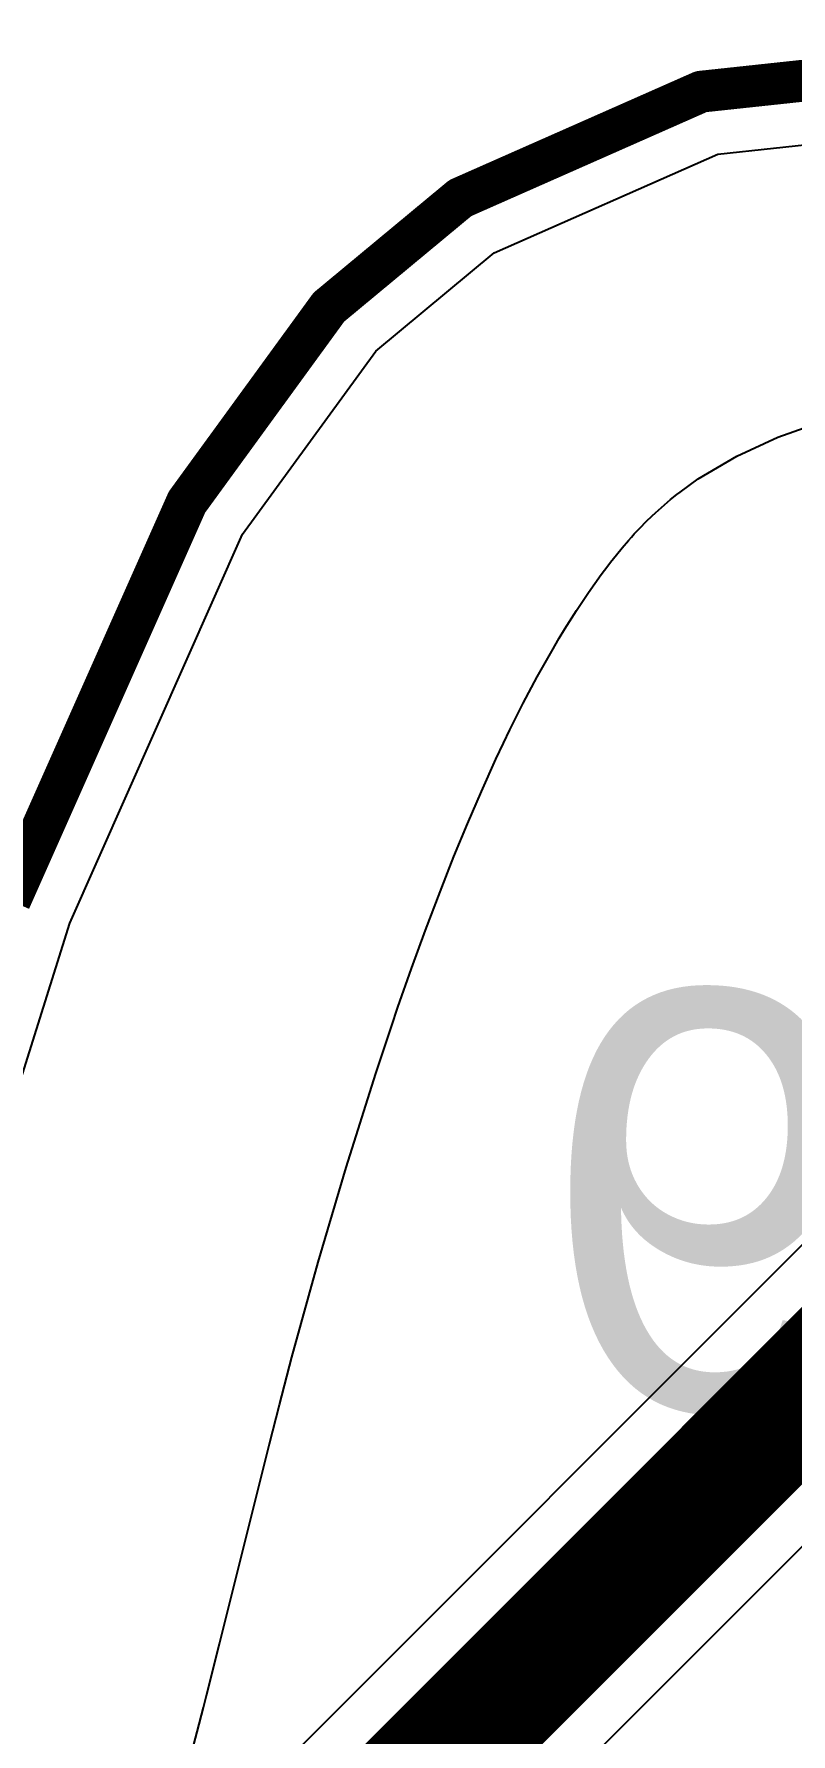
# Model space of a CAD drawing. Header units: inches. Extents: x -30 to 118, y 20 to 51.
# Drawn here: x 30.26 to 33.88, y 40.62 to 48.75 of the extents above; entities that cross this region are included whole.
import ezdxf

# ---------------------------------------------------------------- set-up
doc = ezdxf.new("R2010")
doc.units = ezdxf.units.IN
for name, color, linetype in [('Bottom Layer', 5, 'Continuous'), ('Bottom Overlay', 54, 'Continuous'), ('Keep-Out Layer', 6, 'Continuous'), ('Mechanical 1', 6, 'Continuous'), ('Top Layer', 1, 'Continuous'), ('Top Overlay', 2, 'Continuous')]:
    doc.layers.add(name, color=color, linetype=linetype)
doc.styles.add('Arial', font='', dxfattribs={"height": 0.2})
doc.styles.get('Arial').set_extended_font_data('Arial')

msp = doc.modelspace()

# ---------------------------------------------------------------- linework, layer by layer
at = {"layer": 'Bottom Layer'}
for p, q in [((33.5338, 48.1751), (35.0945, 48.3424)), ((32.4643, 47.7025), (33.5338, 48.1751)), ((31.8974, 47.2321), (32.4643, 47.7025)), ((31.2604, 46.3571), (31.8974, 47.2321)), ((30.4338, 44.4971), (31.2604, 46.3571)), ((30.0487, 43.2719), (30.4338, 44.4971)), ((34.0395, 43.0605), (30.7395, 39.7605)), ((31.6098, 39.1888), (34.6112, 42.1902))]:
    msp.add_line(p, q, dxfattribs=at)
msp.add_lwpolyline([(31.1, 39.4, 0.6, 0.6, 0), (34.4, 42.7, 0.6, 0.6, 0)], format="xyseb", dxfattribs=at)
at = {"layer": 'Keep-Out Layer'}
for points in [[(33.4538, 48.4741, 0.2, 0.2, 0), (35.0936, 48.6499, 0.2, 0.2, 0)], [(32.3017, 47.9651, 0.2, 0.2, 0), (33.4538, 48.4741, 0.2, 0.2, 0)], [(31.6726, 47.443, 0.2, 0.2, 0), (32.3017, 47.9651, 0.2, 0.2, 0)], [(30.9941, 46.5109, 0.2, 0.2, 0), (31.6726, 47.443, 0.2, 0.2, 0)], [(30.1472, 44.6055, 0.2, 0.2, 0), (30.9941, 46.5109, 0.2, 0.2, 0)]]:
    msp.add_lwpolyline(points, format="xyseb", dxfattribs=at)
for points in [[(33.4038, 48.4741, 0.1, 0.1, 1), (33.5038, 48.4741, 0.1, 0.1, 1)], [(33.4038, 48.4741, 0.1, 0.1, 1), (33.5038, 48.4741, 0.1, 0.1, 1)], [(32.2517, 47.9651, 0.1, 0.1, 1), (32.3517, 47.9651, 0.1, 0.1, 1)], [(32.2517, 47.9651, 0.1, 0.1, 1), (32.3517, 47.9651, 0.1, 0.1, 1)], [(31.6226, 47.443, 0.1, 0.1, 1), (31.7226, 47.443, 0.1, 0.1, 1)], [(31.6226, 47.443, 0.1, 0.1, 1), (31.7226, 47.443, 0.1, 0.1, 1)], [(30.9441, 46.5109, 0.1, 0.1, 1), (31.0441, 46.5109, 0.1, 0.1, 1)], [(30.9441, 46.5109, 0.1, 0.1, 1), (31.0441, 46.5109, 0.1, 0.1, 1)]]:
    msp.add_lwpolyline(points, format="xyseb", close=True, dxfattribs=at)
at = {"layer": 'Mechanical 1'}
for points in [[(33.4538, 48.4741, 0.2, 0.2, 0), (35.0936, 48.6499, 0.2, 0.2, 0)], [(32.3017, 47.9651, 0.2, 0.2, 0), (33.4538, 48.4741, 0.2, 0.2, 0)], [(31.6726, 47.443, 0.2, 0.2, 0), (32.3017, 47.9651, 0.2, 0.2, 0)], [(30.9941, 46.5109, 0.2, 0.2, 0), (31.6726, 47.443, 0.2, 0.2, 0)], [(30.1472, 44.6055, 0.2, 0.2, 0), (30.9941, 46.5109, 0.2, 0.2, 0)]]:
    msp.add_lwpolyline(points, format="xyseb", dxfattribs=at)
for points in [[(33.4038, 48.4741, 0.1, 0.1, 1), (33.5038, 48.4741, 0.1, 0.1, 1)], [(33.4038, 48.4741, 0.1, 0.1, 1), (33.5038, 48.4741, 0.1, 0.1, 1)], [(32.2517, 47.9651, 0.1, 0.1, 1), (32.3517, 47.9651, 0.1, 0.1, 1)], [(32.2517, 47.9651, 0.1, 0.1, 1), (32.3517, 47.9651, 0.1, 0.1, 1)], [(31.6226, 47.443, 0.1, 0.1, 1), (31.7226, 47.443, 0.1, 0.1, 1)], [(31.6226, 47.443, 0.1, 0.1, 1), (31.7226, 47.443, 0.1, 0.1, 1)], [(30.9441, 46.5109, 0.1, 0.1, 1), (31.0441, 46.5109, 0.1, 0.1, 1)], [(30.9441, 46.5109, 0.1, 0.1, 1), (31.0441, 46.5109, 0.1, 0.1, 1)]]:
    msp.add_lwpolyline(points, format="xyseb", close=True, dxfattribs=at)
at = {"layer": 'Top Layer'}
for p, q in [((33.5338, 48.1751), (35.0945, 48.3424)), ((32.4643, 47.7025), (33.5338, 48.1751)), ((31.8974, 47.2321), (32.4643, 47.7025)), ((31.2604, 46.3571), (31.8974, 47.2321)), ((30.4338, 44.4971), (31.2604, 46.3571)), ((30.0487, 43.2719), (30.4338, 44.4971))]:
    msp.add_line(p, q, dxfattribs=at)
at = {"layer": 'Top Overlay'}
for p, q in [((33.82, 46.8217), (34.0227, 46.8929)), ((33.6252, 46.7311), (33.82, 46.8217)), ((33.4402, 46.6221), (33.6252, 46.7311)), ((33.3534, 46.5588), (33.4402, 46.6221)), ((33.2783, 46.4983), (33.3078, 46.5231)), ((33.3078, 46.5231), (33.338, 46.5472)), ((33.338, 46.5472), (33.3534, 46.5588)), ((33.1908, 46.4172), (33.2202, 46.4458)), ((33.2202, 46.4458), (33.2352, 46.4597)), ((33.2352, 46.4597), (33.2493, 46.4728)), ((33.2493, 46.4728), (33.2783, 46.4983)), ((33.1205, 46.3429), (33.1342, 46.3582)), ((33.1342, 46.3582), (33.1622, 46.388)), ((33.1622, 46.388), (33.1908, 46.4172)), ((33.0483, 46.2583), (33.0767, 46.2926)), ((33.0767, 46.2926), (33.1057, 46.3264)), ((33.1057, 46.3264), (33.1205, 46.3429)), ((32.9757, 46.1641), (33.0072, 46.2058)), ((33.0072, 46.2058), (33.0206, 46.2235)), ((33.0206, 46.2235), (33.0483, 46.2583)), ((32.9153, 46.0791), (32.9757, 46.1641)), ((32.8572, 45.9925), (32.9153, 46.0791)), ((32.8016, 45.9042), (32.8572, 45.9925)), ((32.7751, 45.8593), (32.8016, 45.9042)), ((32.6691, 45.6742), (32.7388, 45.7982)), ((32.7388, 45.7982), (32.7751, 45.8593)), ((32.6025, 45.5487), (32.6691, 45.6742)), ((32.5388, 45.4216), (32.6025, 45.5487)), ((32.5085, 45.3573), (32.5388, 45.4216)), ((32.4724, 45.2809), (32.5085, 45.3573)), ((32.4028, 45.1271), (32.4724, 45.2809)), ((32.3358, 44.9721), (32.4028, 45.1271)), ((32.2714, 44.8159), (32.3358, 44.9721)), ((32.2406, 44.7374), (32.2714, 44.8159)), ((32.2047, 44.6463), (32.2406, 44.7374)), ((32.1352, 44.4632), (32.2047, 44.6463)), ((32.0681, 44.2793), (32.1352, 44.4632)), ((32.0032, 44.0945), (32.0681, 44.2793)), ((31.972, 44.0017), (32.0032, 44.0945)), ((31.8972, 43.778), (31.972, 44.0017)), ((31.7554, 43.3279), (31.8972, 43.778)), ((31.6214, 42.8755), (31.7554, 43.3279)), ((31.4952, 42.4208), (31.6214, 42.8755)), ((31.4361, 42.1924), (31.4952, 42.4208)), ((31.389, 42.0061), (31.4201, 42.1299)), ((31.4201, 42.1299), (31.4361, 42.1924)), ((31.346, 41.8344), (31.389, 42.0061)), ((31.2376, 41.4006), (31.346, 41.8344)), ((31.1501, 41.05), (31.2376, 41.4006)), ((31.0874, 40.8017), (31.1501, 41.05)), ((31.0428, 40.6288), (31.0728, 40.744)), ((31.0728, 40.744), (31.0874, 40.8017)), ((31.0874, 40.8017), (31.0874, 40.8017)), ((31.0119, 40.5139), (31.0428, 40.6288))]:
    msp.add_line(p, q, dxfattribs=at)

# ---------------------------------------------------------------- texts
at = {"layer": 'Bottom Overlay', "style": 'Arial', "text_generation_flag": 2}
msp.add_text('2019', height=2, dxfattribs=at).set_placement((38.91, 42.1706))

doc.saveas('drawing.dxf')
